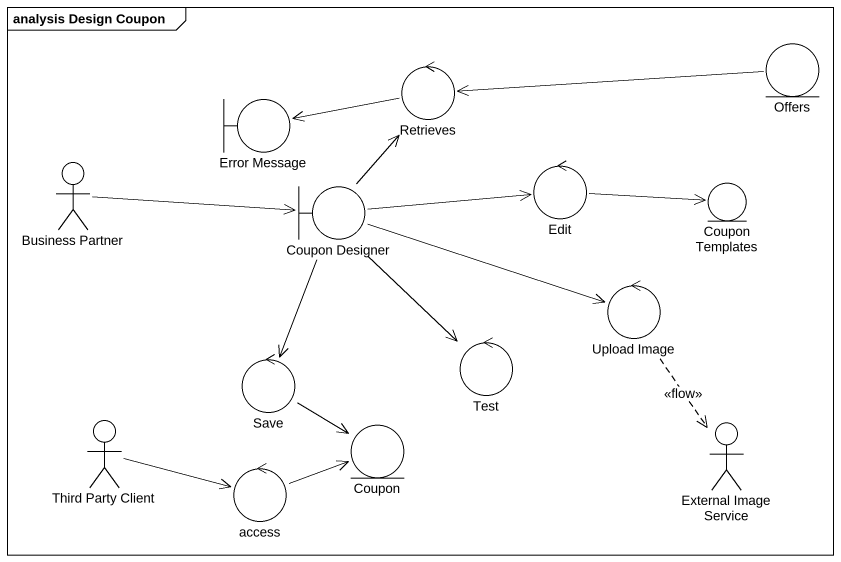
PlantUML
@startuml
mainframe analysis Design Coupon
entity Offers
boundary "Error Message" as Error_Message
control Retrieves
actor "Business Partner" as Business_Partner
boundary "Coupon Designer" as Coupon_Designer
control Edit
entity "Coupon Templates" as Coupon_Templates
control "Upload Image" as Upload_Image
control Save
control Test
actor "Third Party Client" as Third_Party_Client
entity Coupon
actor "External Image Service" as External_Image_Service
control access
Offers -left-> Retrieves
Retrieves -left-> Error_Message
Business_Partner -right-> Coupon_Designer
Coupon_Designer -up-> Retrieves
Coupon_Designer -right-> Edit
Coupon_Designer -right-> Upload_Image
Coupon_Designer --> Save
Coupon_Designer --> Test
Edit -right-> Coupon_Templates
Upload_Image ..> External_Image_Service : <<flow>>
Save --> Coupon
Third_Party_Client -right-> access
access -right-> Coupon
@enduml
